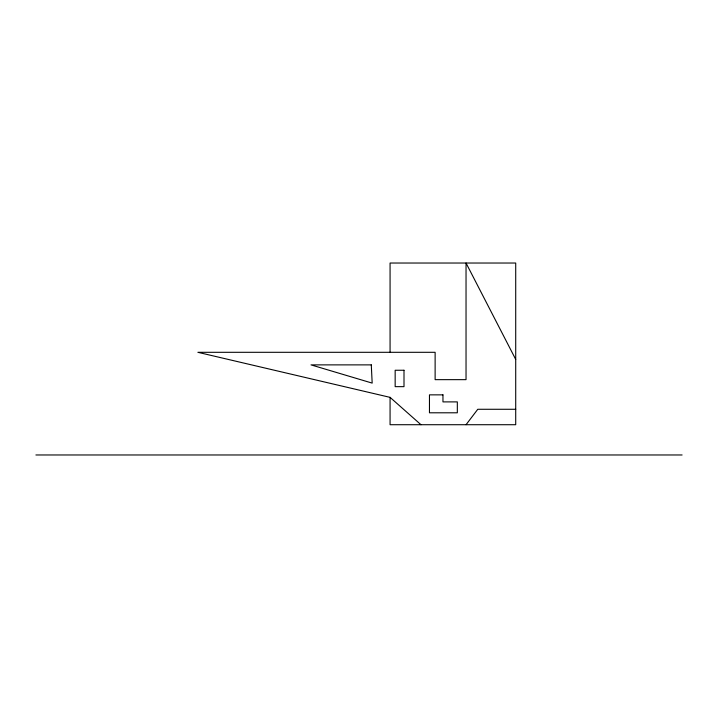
<?xml version="1.0" encoding="UTF-8"?>
<svg xmlns="http://www.w3.org/2000/svg" width="718" height="718" viewBox="0 0 718 718"><rect width="100%" height="100%" fill="white"/><g stroke="black" fill="none" stroke-linecap="round" stroke-linejoin="round"><path stroke-width="1.08" d="M466.036 424.715L477.775 409.278L515.712 409.278M35.9 454.97L682.1 454.97M420.981 424.715L390.071 397.359L197.881 352.305L435.126 352.305L435.126 379.651L466.036 379.651L466.036 263.03L515.712 359.413M390.071 352.305L390.071 263.03L515.712 263.03L515.712 424.715L390.071 424.715L390.071 397.359M371.287 364.879L311.011 364.879L372.175 383.107L371.287 364.879M404.001 370.255L395.16 370.255L395.16 386.652L404.001 386.652L404.001 370.255M442.961 394.864L429.463 394.855L429.463 412.796L457.33 412.796L457.33 401.892L442.961 401.892L442.961 394.855"/></g></svg>
